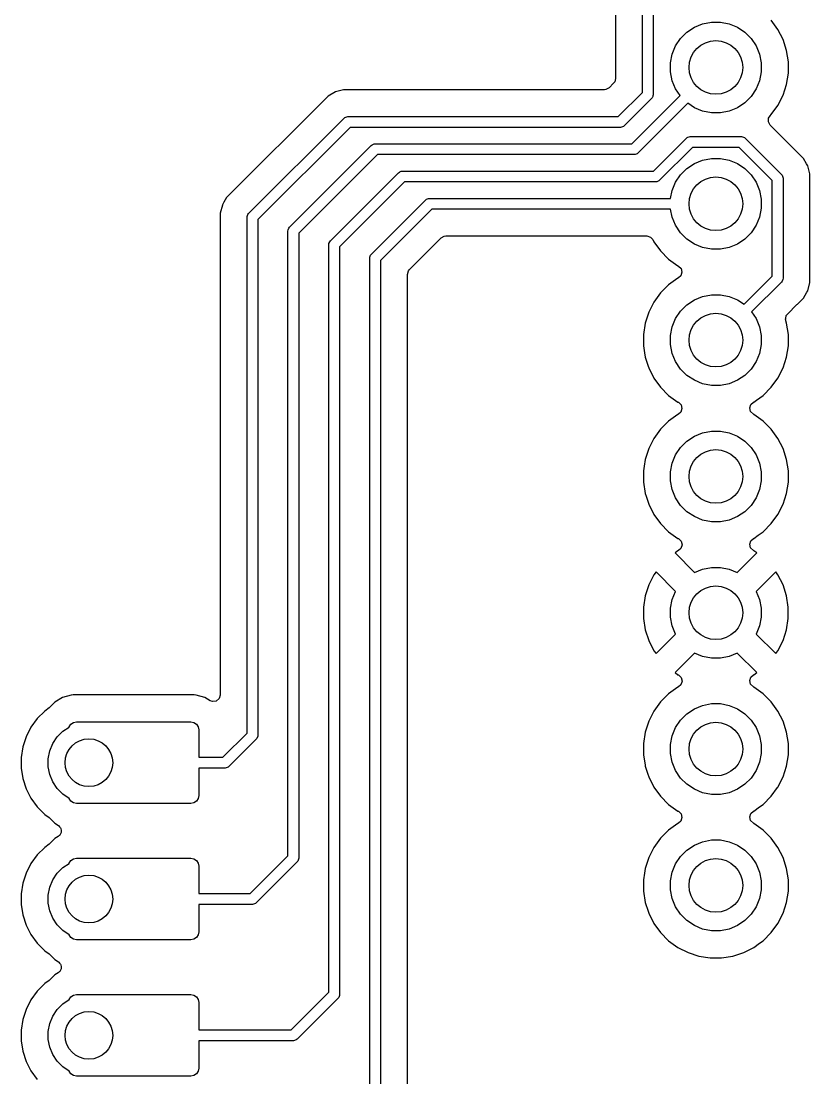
# Model space of a CAD drawing. Extents: x 78 to 227, y -124 to -75.
# Drawn here: x 145.55 to 160.25, y -111.92 to -92.23 of the extents above; entities that cross this region are included whole.
import ezdxf

# ---------------------------------------------------------------- set-up
doc = ezdxf.new("R2010")
doc.units = 0
doc.layers.add('BLACK', color=7, linetype='CONTINUOUS')

msp = doc.modelspace()

# ---------------------------------------------------------------- linework, layer by layer
at = {"layer": 'BLACK', "linetype": 'CONTINUOUS'}
for p, q in [((157.126, -93.557578), (157.126, -91.313)), ((157.326, -91.354421), (157.326, -93.599)), ((156.6255, -91.402059), (156.6255, -93.298903)), ((157.956766, -92.433941), (158.095313, -92.341367)), ((158.095313, -92.341367), (158.249258, -92.277601)), ((158.249258, -92.277601), (158.412685, -92.245093)), ((158.412685, -92.245093), (158.579315, -92.245093)), ((158.579315, -92.245093), (158.742742, -92.277601)), ((158.742742, -92.277601), (158.896687, -92.341367)), ((158.896687, -92.341367), (159.035234, -92.433941)), ((159.651048, -92.383179), (159.526109, -92.211213)), ((157.838941, -92.551766), (157.956766, -92.433941)), ((159.035234, -92.433941), (159.153059, -92.551766)), ((159.651049, -92.383181), (159.651048, -92.383179)), ((159.651051, -92.383184), (159.651049, -92.383181)), ((159.747557, -92.572588), (159.651051, -92.383184)), ((157.682601, -92.844258), (157.746367, -92.690313)), ((157.746367, -92.690313), (157.838941, -92.551766)), ((159.153059, -92.551766), (159.245633, -92.690313)), ((159.245633, -92.690313), (159.309399, -92.844258)), ((159.813246, -92.774757), (159.747557, -92.572588)), ((157.650093, -93.007685), (157.682601, -92.844258)), ((159.309399, -92.844258), (159.341907, -93.007685)), ((159.8465, -92.984713), (159.813246, -92.774757)), ((157.650093, -93.174315), (157.650093, -93.007685)), ((159.341907, -93.007685), (159.341907, -93.174315)), ((159.8465, -93.197287), (159.8465, -92.984713)), ((156.6255, -93.298903), (156.616855, -93.328343)), ((157.682601, -93.337742), (157.650093, -93.174315)), ((159.341907, -93.174315), (159.309399, -93.337742)), ((159.813246, -93.407243), (159.8465, -93.197287)), ((151.558943, -93.506499), (151.482579, -93.526961)), ((151.717058, -93.506499), (151.558943, -93.506499)), ((151.724654, -93.506499), (151.717058, -93.506499)), ((151.72467, -93.5065), (151.724654, -93.506499)), ((156.417903, -93.5065), (151.72467, -93.5065)), ((156.444261, -93.503666), (156.417903, -93.5065)), ((156.505584, -93.470181), (156.444261, -93.503666)), ((156.589181, -93.386584), (156.505584, -93.470181)), ((156.605815, -93.365942), (156.589181, -93.386584)), ((156.606577, -93.363345), (156.605815, -93.365942)), ((156.610332, -93.35833), (156.606577, -93.363345)), ((156.616855, -93.328343), (156.610332, -93.35833)), ((157.746367, -93.491687), (157.682601, -93.337742)), ((157.829489, -93.616088), (157.746367, -93.491687)), ((159.245633, -93.491687), (159.153059, -93.630234)), ((159.309399, -93.337742), (159.245633, -93.491687)), ((159.747557, -93.609412), (159.813246, -93.407243)), ((151.269282, -93.626481), (149.379481, -95.516282)), ((151.26929, -93.626475), (151.269282, -93.626481)), ((151.406209, -93.547426), (151.26929, -93.626475)), ((151.406214, -93.547423), (151.406209, -93.547426)), ((151.482579, -93.526961), (151.406214, -93.547423)), ((156.676578, -94.007), (157.126, -93.557578)), ((157.29671, -93.669711), (156.788711, -94.177711)), ((156.930578, -94.515), (157.829489, -93.616088)), ((157.309147, -93.654558), (157.29671, -93.669711)), ((157.319222, -93.630234), (157.309147, -93.654558)), ((157.324079, -93.618509), (157.319222, -93.630234)), ((157.326, -93.599), (157.324079, -93.618509)), ((159.153059, -93.630234), (159.035234, -93.748059)), ((159.651051, -93.798816), (159.747557, -93.609412)), ((157.970911, -93.75751), (157.042711, -94.685711)), ((158.095313, -93.840633), (157.970911, -93.75751)), ((158.249258, -93.904399), (158.095313, -93.840633)), ((158.412685, -93.936907), (158.249258, -93.904399)), ((158.742742, -93.904399), (158.579315, -93.936907)), ((158.896687, -93.840633), (158.742742, -93.904399)), ((159.035234, -93.748059), (158.896687, -93.840633)), ((159.526109, -93.970786), (159.651048, -93.79882)), ((159.651047, -93.79882), (159.651051, -93.798816)), ((159.651048, -93.79882), (159.651047, -93.79882)), ((149.789289, -95.814289), (151.56729, -94.036289)), ((151.56729, -94.036289), (151.582443, -94.023853)), ((151.582443, -94.023853), (151.618491, -94.008921)), ((151.618491, -94.008921), (151.638, -94.007)), ((151.638, -94.007), (156.676578, -94.007)), ((158.579315, -93.936907), (158.412685, -93.936907)), ((159.473641, -94.103808), (159.478625, -94.034116)), ((159.507126, -94.165131), (159.473641, -94.103808)), ((159.478625, -94.034116), (159.507126, -93.989769)), ((159.507126, -93.989769), (159.526104, -93.970792)), ((159.526104, -93.970792), (159.526106, -93.970788)), ((159.526106, -93.970788), (159.526109, -93.970786)), ((151.679421, -94.207), (149.96, -95.926421)), ((156.718, -94.207), (151.679421, -94.207)), ((156.737509, -94.205079), (156.718, -94.207)), ((156.773557, -94.190147), (156.737509, -94.205079)), ((156.788711, -94.177711), (156.773557, -94.190147)), ((160.011374, -94.669379), (159.507126, -94.165131)), ((157.334818, -95.023), (157.948529, -94.40929)), ((157.948529, -94.40929), (157.963682, -94.396853)), ((157.963682, -94.396853), (157.97424, -94.392479)), ((157.97424, -94.392479), (157.999731, -94.381921)), ((157.999731, -94.381921), (158.01924, -94.38)), ((158.01924, -94.38), (158.97276, -94.38)), ((158.97276, -94.38), (158.992269, -94.381921)), ((158.992269, -94.381921), (159.028317, -94.396853)), ((159.028317, -94.396853), (159.043471, -94.409289)), ((159.043471, -94.409289), (159.71771, -95.083529)), ((150.551289, -96.068289), (152.075289, -94.54429)), ((152.075289, -94.54429), (152.090442, -94.531853)), ((152.090442, -94.531853), (152.101, -94.527479)), ((152.101, -94.527479), (152.126491, -94.516921)), ((152.126491, -94.516921), (152.146, -94.515)), ((152.146, -94.515), (156.930578, -94.515)), ((157.027557, -94.698147), (156.991509, -94.713079)), ((157.042711, -94.685711), (157.027557, -94.698147)), ((158.060661, -94.58), (157.446951, -95.193711)), ((158.931338, -94.58), (158.060661, -94.58)), ((159.547, -95.195661), (158.931338, -94.58)), ((160.011385, -94.669389), (160.011374, -94.669379)), ((160.015715, -94.673719), (160.011385, -94.669389)), ((160.015716, -94.67372), (160.015715, -94.673719)), ((160.12752, -94.785524), (160.015716, -94.67372)), ((152.187421, -94.715), (150.722, -96.180421)), ((156.972, -94.715), (152.187421, -94.715)), ((156.991509, -94.713079), (156.972, -94.715)), ((157.956766, -94.973941), (158.095313, -94.881367)), ((158.095313, -94.881367), (158.249258, -94.817601)), ((158.249258, -94.817601), (158.412685, -94.785093)), ((158.412685, -94.785093), (158.579315, -94.785093)), ((158.579315, -94.785093), (158.742742, -94.817601)), ((158.742742, -94.817601), (158.896687, -94.881367)), ((158.896687, -94.881367), (159.035234, -94.973941)), ((160.127521, -94.785526), (160.12752, -94.785524)), ((160.127524, -94.78553), (160.127521, -94.785526)), ((160.186267, -94.887277), (160.127524, -94.78553)), ((160.206577, -94.922456), (160.186267, -94.887277)), ((151.313289, -96.322289), (152.583289, -95.052289)), ((152.583289, -95.052289), (152.598442, -95.039853)), ((152.598442, -95.039853), (152.609, -95.035479)), ((152.609, -95.035479), (152.634491, -95.024921)), ((152.634491, -95.024921), (152.654, -95.023)), ((152.654, -95.023), (157.334818, -95.023)), ((157.746367, -95.230313), (157.838941, -95.091766)), ((157.838941, -95.091766), (157.956766, -94.973941)), ((159.035234, -94.973941), (159.153059, -95.091766)), ((159.153059, -95.091766), (159.245633, -95.230313)), ((159.71771, -95.083529), (159.730147, -95.098682)), ((160.2475, -95.075183), (160.206577, -94.922456)), ((160.2475, -95.075185), (160.2475, -95.075183)), ((160.2475, -96.933329), (160.2475, -95.075185)), ((152.695422, -95.223), (151.484, -96.434422)), ((157.37624, -95.223), (152.695422, -95.223)), ((157.395749, -95.221079), (157.37624, -95.223)), ((157.431797, -95.206147), (157.395749, -95.221079)), ((157.446951, -95.193711), (157.431797, -95.206147)), ((157.682601, -95.384258), (157.746367, -95.230313)), ((159.245633, -95.230313), (159.309399, -95.384258)), ((159.547, -96.978578), (159.547, -95.195661)), ((159.730147, -95.098682), (159.730147, -95.098683)), ((159.730147, -95.098683), (159.745079, -95.134731)), ((159.745079, -95.134731), (159.747, -95.15424)), ((159.747, -95.15424), (159.747, -97.02)), ((157.653412, -95.531), (157.682601, -95.384258)), ((159.309399, -95.384258), (159.341907, -95.547685)), ((149.299012, -95.65848), (149.259499, -95.805943)), ((149.300424, -95.65321), (149.299012, -95.65848)), ((149.300425, -95.653209), (149.300424, -95.65321)), ((149.329359, -95.603096), (149.300425, -95.653209)), ((149.329361, -95.603094), (149.329359, -95.603096)), ((149.379479, -95.516285), (149.329361, -95.603094)), ((149.379481, -95.516282), (149.379479, -95.516285)), ((152.075289, -96.576289), (153.091289, -95.560289)), ((153.091289, -95.560289), (153.106443, -95.547853)), ((153.106443, -95.547853), (153.142491, -95.532921)), ((153.142491, -95.532921), (153.162, -95.531)), ((153.162, -95.531), (157.653412, -95.531)), ((159.341907, -95.547685), (159.341907, -95.714315)), ((149.259499, -95.805943), (149.259499, -95.805945)), ((149.259499, -95.805945), (149.259499, -95.974046)), ((149.76, -95.885), (149.761921, -95.865491)), ((149.76, -105.495578), (149.76, -95.885)), ((149.761921, -95.865491), (149.776853, -95.829443)), ((149.776853, -95.829443), (149.789289, -95.814289)), ((153.203422, -95.731), (152.246, -96.688422)), ((157.653412, -95.731), (153.203422, -95.731)), ((157.682601, -95.877742), (157.653412, -95.731)), ((157.746367, -96.031687), (157.682601, -95.877742)), ((159.309399, -95.877742), (159.245633, -96.031687)), ((159.341907, -95.714315), (159.309399, -95.877742)), ((149.259499, -95.974046), (149.2595, -95.974059)), ((149.2595, -95.974059), (149.2595, -104.784092)), ((149.96, -95.926421), (149.96, -105.537)), ((150.538853, -96.083443), (150.551289, -96.068289)), ((157.838941, -96.170234), (157.746367, -96.031687)), ((159.245633, -96.031687), (159.153059, -96.170234)), ((150.522, -96.139), (150.523921, -96.119491)), ((150.522, -107.781578), (150.522, -96.139)), ((150.523921, -96.119491), (150.538853, -96.083443)), ((150.722, -96.180421), (150.722, -107.823)), ((152.782819, -96.859416), (153.374416, -96.267819)), ((153.374416, -96.267819), (153.435739, -96.234334)), ((153.435739, -96.234334), (153.462097, -96.2315)), ((153.462097, -96.2315), (157.210281, -96.2315)), ((157.210281, -96.2315), (157.27732, -96.251185)), ((157.27732, -96.251185), (157.320765, -96.299205)), ((157.956766, -96.288059), (157.838941, -96.170234)), ((159.153059, -96.170234), (159.035234, -96.288059)), ((151.284, -96.393), (151.285921, -96.373491)), ((151.284, -110.321578), (151.284, -96.393)), ((151.285921, -96.373491), (151.300853, -96.337443)), ((151.300853, -96.337443), (151.313289, -96.322289)), ((151.484, -96.434422), (151.484, -110.363)), ((157.320765, -96.299205), (157.340947, -96.338814)), ((157.340947, -96.338814), (157.340948, -96.338815)), ((157.340948, -96.338815), (157.46589, -96.510786)), ((158.095313, -96.380633), (157.956766, -96.288059)), ((158.249258, -96.444399), (158.095313, -96.380633)), ((158.412685, -96.476907), (158.249258, -96.444399)), ((158.742742, -96.444399), (158.579315, -96.476907)), ((158.896687, -96.380633), (158.742742, -96.444399)), ((159.035234, -96.288059), (158.896687, -96.380633)), ((152.046, -96.647), (152.047921, -96.627491)), ((152.046, -112.607578), (152.046, -96.647)), ((152.047921, -96.627491), (152.062853, -96.591443)), ((152.062853, -96.591443), (152.075289, -96.576289)), ((157.46589, -96.510786), (157.616213, -96.661109)), ((157.616213, -96.661109), (157.788182, -96.78605)), ((158.579315, -96.476907), (158.412685, -96.476907)), ((152.246, -96.688422), (152.246, -112.649)), ((152.766185, -96.880058), (152.782819, -96.859416)), ((157.788182, -96.78605), (157.796946, -96.790516)), ((157.796946, -96.790516), (157.847742, -96.838491)), ((157.847742, -96.838491), (157.864536, -96.906312)), ((152.7465, -96.947097), (152.766185, -96.880058)), ((152.7465, -112.56233), (152.7465, -96.947097)), ((157.788182, -97.015949), (157.616213, -97.14089)), ((157.796946, -97.011484), (157.788182, -97.015949)), ((157.841998, -96.972447), (157.796946, -97.011484)), ((157.864536, -96.906312), (157.841998, -96.972447)), ((159.021088, -97.504489), (159.547, -96.978578)), ((159.745079, -97.039509), (159.730147, -97.075557)), ((159.747, -97.02), (159.745079, -97.039509)), ((160.247501, -96.933347), (160.2475, -96.933329)), ((160.247501, -96.940942), (160.247501, -96.933347)), ((160.247501, -97.099057), (160.247501, -96.940942)), ((157.616213, -97.14089), (157.46589, -97.291213)), ((159.717711, -97.090711), (159.16251, -97.645911)), ((159.730147, -97.075557), (159.717711, -97.090711)), ((160.192509, -97.276151), (160.206577, -97.251785)), ((160.206577, -97.251785), (160.247501, -97.099057)), ((157.46589, -97.291213), (157.340951, -97.463179)), ((157.956766, -97.513941), (158.095313, -97.421367)), ((158.095313, -97.421367), (158.249258, -97.357601)), ((158.249258, -97.357601), (158.412685, -97.325093)), ((158.412685, -97.325093), (158.579315, -97.325093)), ((158.579315, -97.325093), (158.742742, -97.357601)), ((158.742742, -97.357601), (158.896687, -97.421367)), ((158.896687, -97.421367), (159.021088, -97.504489)), ((160.015716, -97.50052), (160.12752, -97.388716)), ((160.12752, -97.388716), (160.192509, -97.276151)), ((157.244444, -97.652585), (157.178753, -97.85476)), ((157.340951, -97.463179), (157.244444, -97.652585)), ((157.746367, -97.770313), (157.838941, -97.631766)), ((157.838941, -97.631766), (157.956766, -97.513941)), ((159.16251, -97.645911), (159.245633, -97.770313)), ((159.829754, -97.686479), (160.005506, -97.510728)), ((160.005506, -97.510728), (160.005511, -97.510724)), ((160.005511, -97.510724), (160.015714, -97.50052)), ((160.015714, -97.50052), (160.015716, -97.50052)), ((157.682601, -97.924258), (157.746367, -97.770313)), ((159.245633, -97.770313), (159.309399, -97.924258)), ((159.793754, -97.783003), (159.798095, -97.763047)), ((159.799072, -97.797262), (159.793754, -97.783003)), ((159.797512, -97.742635), (159.805599, -97.728548)), ((159.798095, -97.763047), (159.797512, -97.742635)), ((159.799506, -97.812473), (159.799072, -97.797262)), ((159.813246, -97.854757), (159.799506, -97.812473)), ((159.805599, -97.728548), (159.808606, -97.71473)), ((159.808606, -97.71473), (159.829754, -97.686479)), ((157.178753, -97.85476), (157.1455, -98.064713)), ((157.650093, -98.087685), (157.682601, -97.924258)), ((159.309399, -97.924258), (159.341907, -98.087685)), ((159.8465, -98.064713), (159.813246, -97.854757)), ((157.1455, -98.064713), (157.1455, -98.277286)), ((157.650093, -98.254315), (157.650093, -98.087685)), ((159.341907, -98.087685), (159.341907, -98.254315)), ((159.8465, -98.277287), (159.8465, -98.064713)), ((157.1455, -98.277286), (157.166393, -98.409203)), ((157.166393, -98.409203), (157.178754, -98.487243)), ((157.682601, -98.417742), (157.650093, -98.254315)), ((157.746367, -98.571687), (157.682601, -98.417742)), ((159.309399, -98.417742), (159.245633, -98.571687)), ((159.341907, -98.254315), (159.309399, -98.417742)), ((159.813246, -98.487243), (159.8465, -98.277287)), ((157.178754, -98.487243), (157.234239, -98.658009)), ((157.838941, -98.710234), (157.746367, -98.571687)), ((159.245633, -98.571687), (159.153059, -98.710234)), ((159.747557, -98.689412), (159.813246, -98.487243)), ((157.234239, -98.658009), (157.244444, -98.689414)), ((157.244444, -98.689414), (157.340951, -98.87882)), ((157.956766, -98.828059), (157.838941, -98.710234)), ((158.095313, -98.920633), (157.956766, -98.828059)), ((159.035234, -98.828059), (158.896687, -98.920633)), ((159.153059, -98.710234), (159.035234, -98.828059)), ((159.651051, -98.878816), (159.747557, -98.689412)), ((157.340951, -98.87882), (157.46589, -99.050786)), ((158.249258, -98.984399), (158.095313, -98.920633)), ((158.412685, -99.016907), (158.249258, -98.984399)), ((158.579315, -99.016907), (158.412685, -99.016907)), ((158.742742, -98.984399), (158.579315, -99.016907)), ((158.896687, -98.920633), (158.742742, -98.984399)), ((159.526109, -99.050786), (159.651048, -98.87882)), ((159.651047, -98.87882), (159.651051, -98.878816)), ((159.651048, -98.87882), (159.651047, -98.87882)), ((157.46589, -99.050786), (157.616213, -99.201109)), ((157.616213, -99.201109), (157.788182, -99.32605)), ((159.250194, -99.292356), (159.375786, -99.201109)), ((159.375786, -99.201109), (159.375788, -99.201106)), ((159.375788, -99.201106), (159.375792, -99.201104)), ((159.375792, -99.201104), (159.526104, -99.050792)), ((159.526104, -99.050792), (159.526106, -99.050788)), ((159.526106, -99.050788), (159.526109, -99.050786)), ((157.788182, -99.32605), (157.796946, -99.330516)), ((157.796946, -99.330516), (157.847742, -99.378491)), ((157.847742, -99.378491), (157.864536, -99.446312)), ((159.127463, -99.435692), (159.149999, -99.369556)), ((159.149999, -99.369556), (159.195054, -99.330515)), ((159.195054, -99.330515), (159.203816, -99.326051)), ((159.203816, -99.326051), (159.250194, -99.292356)), ((157.788182, -99.555949), (157.616213, -99.68089)), ((157.796946, -99.551484), (157.788182, -99.555949)), ((157.841998, -99.512447), (157.796946, -99.551484)), ((157.864536, -99.446312), (157.841998, -99.512447)), ((159.144259, -99.503512), (159.127463, -99.435692)), ((159.195054, -99.551485), (159.144259, -99.503512)), ((159.203115, -99.555591), (159.195054, -99.551485)), ((159.20382, -99.555951), (159.203115, -99.555591)), ((159.375786, -99.68089), (159.20382, -99.555951)), ((157.616213, -99.68089), (157.46589, -99.831213)), ((159.526109, -99.831213), (159.375786, -99.68089)), ((157.340951, -100.003179), (157.244444, -100.192585)), ((157.46589, -99.831213), (157.340951, -100.003179)), ((157.956766, -100.053941), (158.095313, -99.961367)), ((158.095313, -99.961367), (158.249258, -99.897601)), ((158.249258, -99.897601), (158.412685, -99.865093)), ((158.412685, -99.865093), (158.579315, -99.865093)), ((158.579315, -99.865093), (158.742742, -99.897601)), ((158.742742, -99.897601), (158.896687, -99.961367)), ((158.896687, -99.961367), (159.035234, -100.053941)), ((159.651048, -100.003179), (159.526109, -99.831213)), ((159.651049, -100.003181), (159.651048, -100.003179)), ((159.651051, -100.003184), (159.651049, -100.003181)), ((159.747557, -100.192588), (159.651051, -100.003184)), ((157.244444, -100.192585), (157.178753, -100.39476)), ((157.746367, -100.310313), (157.838941, -100.171766)), ((157.838941, -100.171766), (157.956766, -100.053941)), ((159.035234, -100.053941), (159.153059, -100.171766)), ((159.153059, -100.171766), (159.245633, -100.310313)), ((159.813246, -100.394757), (159.747557, -100.192588)), ((157.178753, -100.39476), (157.158936, -100.51988)), ((157.682601, -100.464258), (157.746367, -100.310313)), ((159.245633, -100.310313), (159.309399, -100.464258)), ((159.8465, -100.604713), (159.813246, -100.394757)), ((157.158936, -100.51988), (157.1455, -100.604713)), ((157.1455, -100.604713), (157.1455, -100.817287)), ((157.650093, -100.627685), (157.682601, -100.464258)), ((159.309399, -100.464258), (159.341907, -100.627685)), ((159.8465, -100.817287), (159.8465, -100.604713)), ((157.650093, -100.794315), (157.650093, -100.627685)), ((157.682601, -100.957742), (157.650093, -100.794315)), ((159.341907, -100.794315), (159.309399, -100.957742)), ((159.341907, -100.627685), (159.341907, -100.794315)), ((157.1455, -100.817287), (157.178754, -101.027243)), ((157.746367, -101.111687), (157.682601, -100.957742)), ((159.309399, -100.957742), (159.245633, -101.111687)), ((159.813246, -101.027243), (159.8465, -100.817287)), ((157.178754, -101.027243), (157.195153, -101.077715)), ((157.195153, -101.077715), (157.244444, -101.229414)), ((157.838941, -101.250234), (157.746367, -101.111687)), ((159.245633, -101.111687), (159.153059, -101.250234)), ((159.747557, -101.229412), (159.813246, -101.027243)), ((157.244444, -101.229414), (157.340951, -101.41882)), ((157.956766, -101.368059), (157.838941, -101.250234)), ((158.095313, -101.460633), (157.956766, -101.368059)), ((159.035234, -101.368059), (158.896687, -101.460633)), ((159.153059, -101.250234), (159.035234, -101.368059)), ((159.651051, -101.418816), (159.747557, -101.229412)), ((157.340951, -101.41882), (157.46589, -101.590786)), ((157.46589, -101.590786), (157.616213, -101.741109)), ((158.249258, -101.524399), (158.095313, -101.460633)), ((158.412685, -101.556907), (158.249258, -101.524399)), ((158.579315, -101.556907), (158.412685, -101.556907)), ((158.742742, -101.524399), (158.579315, -101.556907)), ((158.896687, -101.460633), (158.742742, -101.524399)), ((159.375792, -101.741104), (159.526104, -101.590792)), ((159.526104, -101.590792), (159.526106, -101.590788)), ((159.526106, -101.590788), (159.526109, -101.590786)), ((159.526109, -101.590786), (159.651048, -101.41882)), ((159.651047, -101.41882), (159.651051, -101.418816)), ((159.651048, -101.41882), (159.651047, -101.41882)), ((157.616213, -101.741109), (157.788179, -101.866048)), ((159.283007, -101.808515), (159.375786, -101.741109)), ((159.375786, -101.741109), (159.375788, -101.741106)), ((159.375788, -101.741106), (159.375792, -101.741104)), ((157.788179, -101.866048), (157.788181, -101.866049)), ((157.788181, -101.866049), (157.788184, -101.866051)), ((157.788184, -101.866051), (157.797493, -101.870794)), ((157.797493, -101.870794), (157.84829, -101.918766)), ((157.865087, -101.986587), (157.842552, -102.052722)), ((157.84829, -101.918766), (157.865087, -101.986587)), ((159.126912, -101.975966), (159.149451, -101.909832)), ((159.143706, -102.043788), (159.126912, -101.975966)), ((159.149451, -101.909832), (159.194508, -101.870793)), ((159.194508, -101.870793), (159.203816, -101.866051)), ((159.203816, -101.866051), (159.283007, -101.808515)), ((157.78844, -102.09638), (157.734282, -102.135727)), ((157.734282, -102.135727), (157.734282, -102.135728)), ((157.734282, -102.135728), (158.098571, -102.500017)), ((157.788446, -102.096376), (157.78844, -102.09638)), ((157.797505, -102.09176), (157.788446, -102.096376)), ((157.842552, -102.052722), (157.797505, -102.09176)), ((158.893428, -102.500017), (159.257716, -102.135728)), ((159.1945, -102.091763), (159.143706, -102.043788)), ((159.203547, -102.096372), (159.1945, -102.091763)), ((159.203547, -102.096373), (159.203547, -102.096372)), ((159.257716, -102.135728), (159.203547, -102.096373)), ((157.34138, -102.543439), (157.244904, -102.732782)), ((157.380727, -102.489282), (157.34138, -102.543439)), ((157.380728, -102.489282), (157.380727, -102.489282)), ((157.745017, -102.853571), (157.380728, -102.489282)), ((158.098571, -102.500017), (158.249258, -102.437601)), ((158.249258, -102.437601), (158.412685, -102.405093)), ((158.412685, -102.405093), (158.579315, -102.405093)), ((158.579315, -102.405093), (158.742742, -102.437601)), ((158.742742, -102.437601), (158.893428, -102.500017)), ((159.611269, -102.489282), (159.246981, -102.853569)), ((159.61127, -102.489282), (159.611269, -102.489282)), ((159.650624, -102.543449), (159.61127, -102.489282)), ((159.747095, -102.732782), (159.650624, -102.543449)), ((157.244904, -102.732782), (157.179242, -102.934869)), ((159.812757, -102.934869), (159.747095, -102.732782)), ((157.179242, -102.934872), (157.146, -103.144753)), ((157.179242, -102.934869), (157.179242, -102.934872)), ((157.682601, -103.004258), (157.745017, -102.853571)), ((159.246981, -102.853569), (159.309399, -103.004258)), ((159.812757, -102.934872), (159.812757, -102.934869)), ((159.846, -103.144753), (159.812757, -102.934872)), ((157.146, -103.144753), (157.146, -103.357246)), ((157.650093, -103.167685), (157.682601, -103.004258)), ((157.650093, -103.334315), (157.650093, -103.167685)), ((159.309399, -103.004258), (159.341907, -103.167685)), ((159.341907, -103.167685), (159.341907, -103.334315)), ((159.846, -103.357246), (159.846, -103.144753)), ((157.146, -103.357246), (157.179242, -103.567127)), ((157.682601, -103.497742), (157.650093, -103.334315)), ((159.341907, -103.334315), (159.309399, -103.497742)), ((159.812757, -103.567127), (159.846, -103.357246)), ((157.745016, -103.648426), (157.682601, -103.497742)), ((159.309399, -103.497742), (159.246982, -103.648428)), ((157.179242, -103.567127), (157.179242, -103.56713)), ((157.179242, -103.56713), (157.244904, -103.769217)), ((157.380728, -104.012716), (157.745016, -103.648426)), ((159.246982, -103.648428), (159.61127, -104.012717)), ((159.747095, -103.769217), (159.812757, -103.56713)), ((159.812757, -103.56713), (159.812757, -103.567127)), ((157.244904, -103.769217), (157.341375, -103.95855)), ((159.650622, -103.958554), (159.747095, -103.769217)), ((157.341375, -103.95855), (157.380728, -104.012716)), ((158.098569, -104.001981), (157.734282, -104.366269)), ((158.249258, -104.064399), (158.098569, -104.001981)), ((158.412685, -104.096907), (158.249258, -104.064399)), ((158.579315, -104.096907), (158.412685, -104.096907)), ((158.742742, -104.064399), (158.579315, -104.096907)), ((158.893428, -104.001982), (158.742742, -104.064399)), ((159.257717, -104.36627), (158.893428, -104.001982)), ((159.61127, -104.012716), (159.650622, -103.958554)), ((159.61127, -104.012717), (159.61127, -104.012716)), ((157.734282, -104.366269), (157.734282, -104.36627)), ((157.734282, -104.36627), (157.788452, -104.405626)), ((157.788452, -104.405626), (157.788451, -104.405626)), ((157.788451, -104.405626), (157.797495, -104.410234)), ((157.797495, -104.410234), (157.848292, -104.458208)), ((157.865087, -104.526029), (157.84255, -104.592164)), ((157.848292, -104.458208), (157.865087, -104.526029)), ((159.126912, -104.515409), (159.149449, -104.449274)), ((159.143707, -104.58323), (159.126912, -104.515409)), ((159.149449, -104.449274), (159.194507, -104.410232)), ((159.194507, -104.410232), (159.203555, -104.405622)), ((159.203555, -104.405622), (159.257716, -104.36627)), ((159.257716, -104.36627), (159.257717, -104.36627)), ((157.788182, -104.635949), (157.616213, -104.76089)), ((157.797499, -104.631202), (157.788182, -104.635949)), ((157.84255, -104.592164), (157.797499, -104.631202)), ((159.194504, -104.631204), (159.143707, -104.58323)), ((159.203817, -104.635949), (159.194504, -104.631204)), ((159.375786, -104.76089), (159.203817, -104.635949)), ((146.180046, -104.915413), (146.083854, -105.011604)), ((146.180056, -104.915405), (146.180046, -104.915413)), ((146.322042, -104.831435), (146.180056, -104.915405)), ((146.322045, -104.831434), (146.322042, -104.831435)), ((146.480447, -104.785413), (146.322045, -104.831434)), ((146.480453, -104.785412), (146.480447, -104.785413)), ((146.517458, -104.7825), (146.480453, -104.785412)), ((146.517466, -104.7825), (146.517458, -104.7825)), ((148.776534, -104.7825), (146.517466, -104.7825)), ((148.776541, -104.7825), (148.776534, -104.7825)), ((148.813546, -104.785412), (148.776541, -104.7825)), ((148.813552, -104.785413), (148.813546, -104.785412)), ((148.971954, -104.831434), (148.813552, -104.785413)), ((148.971957, -104.831435), (148.971954, -104.831434)), ((149.072379, -104.890824), (148.971957, -104.831435)), ((149.117853, -104.90683), (149.072379, -104.890824)), ((149.187011, -104.896886), (149.117853, -104.90683)), ((149.239815, -104.851131), (149.187011, -104.896886)), ((149.2595, -104.784092), (149.239815, -104.851131)), ((157.46589, -104.911213), (157.340951, -105.083179)), ((157.616213, -104.76089), (157.46589, -104.911213)), ((159.526109, -104.911213), (159.375786, -104.76089)), ((159.651048, -105.083179), (159.526109, -104.911213)), ((145.989536, -105.082018), (145.849021, -105.222533)), ((146.069061, -105.024239), (145.989536, -105.082018)), ((146.083854, -105.011604), (146.069061, -105.024239)), ((157.340951, -105.083179), (157.244444, -105.272585)), ((157.838941, -105.251766), (157.956766, -105.133941)), ((157.956766, -105.133941), (158.095313, -105.041367)), ((158.095313, -105.041367), (158.249258, -104.977601)), ((158.249258, -104.977601), (158.412685, -104.945093)), ((158.412685, -104.945093), (158.579315, -104.945093)), ((158.579315, -104.945093), (158.742742, -104.977601)), ((158.742742, -104.977601), (158.896687, -105.041367)), ((158.896687, -105.041367), (159.035234, -105.133941)), ((159.035234, -105.133941), (159.153059, -105.251766)), ((159.651049, -105.083181), (159.651048, -105.083179)), ((159.651051, -105.083184), (159.651049, -105.083181)), ((159.747557, -105.272588), (159.651051, -105.083184)), ((145.849021, -105.222533), (145.732213, -105.383305)), ((146.442601, -105.377079), (146.475637, -105.327637)), ((146.475637, -105.327637), (146.525079, -105.294601)), ((146.525079, -105.294601), (146.5834, -105.283)), ((146.5834, -105.283), (148.7106, -105.283)), ((148.7106, -105.283), (148.768921, -105.294601)), ((148.768921, -105.294601), (148.818363, -105.327637)), ((148.818363, -105.327637), (148.851399, -105.377079)), ((157.244444, -105.272585), (157.178753, -105.47476)), ((157.746367, -105.390313), (157.838941, -105.251766)), ((159.153059, -105.251766), (159.245633, -105.390313)), ((159.813246, -105.474757), (159.747557, -105.272588)), ((145.732213, -105.383305), (145.641994, -105.560367)), ((146.222966, -105.561592), (146.328592, -105.455966)), ((146.328592, -105.455966), (146.441979, -105.380203)), ((146.441979, -105.380203), (146.442601, -105.377079)), ((148.851399, -105.377079), (148.863, -105.4354)), ((148.863, -105.4354), (148.863, -105.945)), ((149.310578, -105.945), (149.76, -105.495578)), ((157.178753, -105.47476), (157.1455, -105.684713)), ((157.682601, -105.544258), (157.746367, -105.390313)), ((159.245633, -105.390313), (159.309399, -105.544258)), ((159.8465, -105.684713), (159.813246, -105.474757)), ((145.641993, -105.56037), (145.580587, -105.749362)), ((145.641994, -105.560367), (145.641993, -105.56037)), ((146.082811, -105.823803), (146.139976, -105.685796)), ((146.139976, -105.685796), (146.222966, -105.561592)), ((149.93071, -105.607711), (149.422711, -106.115711)), ((149.943147, -105.592558), (149.93071, -105.607711)), ((149.955973, -105.561592), (149.943147, -105.592558)), ((149.958079, -105.556509), (149.955973, -105.561592)), ((149.96, -105.537), (149.958079, -105.556509)), ((157.1455, -105.684713), (157.1455, -105.897286)), ((157.650093, -105.707685), (157.682601, -105.544258)), ((157.650093, -105.874315), (157.650093, -105.707685)), ((159.309399, -105.544258), (159.341907, -105.707685)), ((159.341907, -105.707685), (159.341907, -105.874315)), ((159.8465, -105.897287), (159.8465, -105.684713)), ((145.580587, -105.749362), (145.5495, -105.945639)), ((146.053669, -105.970311), (146.082811, -105.823803)), ((157.1455, -105.897286), (157.176278, -106.091614)), ((157.682601, -106.037742), (157.650093, -105.874315)), ((159.341907, -105.874315), (159.309399, -106.037742)), ((159.813246, -106.107243), (159.8465, -105.897287)), ((145.5495, -105.945639), (145.5495, -106.14436)), ((146.053669, -106.119689), (146.053669, -105.970311)), ((146.082811, -106.266197), (146.053669, -106.119689)), ((148.863, -105.945), (149.310578, -105.945)), ((149.422711, -106.115711), (149.407557, -106.128147)), ((157.176278, -106.091614), (157.178754, -106.107243)), ((157.178754, -106.107243), (157.227484, -106.257219)), ((157.746367, -106.191687), (157.682601, -106.037742)), ((159.309399, -106.037742), (159.245633, -106.191687)), ((159.747557, -106.309412), (159.813246, -106.107243)), ((145.5495, -106.14436), (145.580587, -106.340637)), ((146.139976, -106.404204), (146.082811, -106.266197)), ((149.352, -106.145), (148.863, -106.145)), ((148.863, -106.145), (148.863, -106.6546)), ((149.371509, -106.143079), (149.352, -106.145)), ((149.407557, -106.128147), (149.371509, -106.143079)), ((157.227484, -106.257219), (157.244444, -106.309414)), ((157.244444, -106.309414), (157.340951, -106.49882)), ((157.838941, -106.330234), (157.746367, -106.191687)), ((159.245633, -106.191687), (159.153059, -106.330234)), ((159.651051, -106.498816), (159.747557, -106.309412)), ((145.580587, -106.340637), (145.641993, -106.529629)), ((146.222966, -106.528408), (146.139976, -106.404204)), ((157.340951, -106.49882), (157.46589, -106.670786)), ((157.956766, -106.448059), (157.838941, -106.330234)), ((158.095313, -106.540633), (157.956766, -106.448059)), ((159.035234, -106.448059), (158.896687, -106.540633)), ((159.153059, -106.330234), (159.035234, -106.448059)), ((159.526109, -106.670786), (159.645422, -106.506564)), ((159.645422, -106.506564), (159.651051, -106.498816)), ((145.641993, -106.529629), (145.641994, -106.529632)), ((145.641994, -106.529632), (145.718109, -106.679014)), ((145.718109, -106.679014), (145.732213, -106.706694)), ((145.732213, -106.706694), (145.849019, -106.867464)), ((146.328592, -106.634034), (146.222966, -106.528408)), ((146.441979, -106.709796), (146.328592, -106.634034)), ((146.442601, -106.712921), (146.441979, -106.709796)), ((146.475637, -106.762363), (146.442601, -106.712921)), ((148.851399, -106.712921), (148.818363, -106.762363)), ((148.863, -106.6546), (148.851399, -106.712921)), ((157.46589, -106.670786), (157.616213, -106.821109)), ((158.249258, -106.604399), (158.095313, -106.540633)), ((158.412685, -106.636907), (158.249258, -106.604399)), ((158.579315, -106.636907), (158.412685, -106.636907)), ((158.742742, -106.604399), (158.579315, -106.636907)), ((158.896687, -106.540633), (158.742742, -106.604399)), ((159.375792, -106.821104), (159.526104, -106.670792)), ((159.526104, -106.670792), (159.526106, -106.670788)), ((159.526106, -106.670788), (159.526109, -106.670786)), ((145.849019, -106.867464), (145.849021, -106.867466)), ((145.849021, -106.867466), (145.989539, -107.007984)), ((146.525079, -106.795399), (146.475637, -106.762363)), ((146.5834, -106.807), (146.525079, -106.795399)), ((148.7106, -106.807), (146.5834, -106.807)), ((148.768921, -106.795399), (148.7106, -106.807)), ((148.818363, -106.762363), (148.768921, -106.795399)), ((157.616213, -106.821109), (157.788182, -106.94605)), ((159.203816, -106.946051), (159.31198, -106.867466)), ((159.31198, -106.867466), (159.375786, -106.821109)), ((159.375786, -106.821109), (159.375788, -106.821106)), ((159.375788, -106.821106), (159.375792, -106.821104)), ((145.989539, -107.007984), (146.06906, -107.065758)), ((146.06906, -107.065758), (146.075824, -107.071039)), ((146.075824, -107.071039), (146.079998, -107.074537)), ((146.079998, -107.074537), (146.180053, -107.174592)), ((157.788182, -106.94605), (157.796946, -106.950516)), ((157.796946, -106.950516), (157.847742, -106.998491)), ((157.864536, -107.066312), (157.841998, -107.132447)), ((157.847742, -106.998491), (157.864536, -107.066312)), ((159.127463, -107.055692), (159.149999, -106.989556)), ((159.144259, -107.123512), (159.127463, -107.055692)), ((159.149999, -106.989556), (159.195054, -106.950515)), ((159.195054, -106.950515), (159.203816, -106.946051)), ((146.180053, -107.174592), (146.245737, -107.213437)), ((146.245737, -107.213437), (146.253522, -107.219962)), ((146.253522, -107.219962), (146.267488, -107.240926)), ((146.267488, -107.240926), (146.284679, -107.259338)), ((146.284679, -107.259338), (146.286528, -107.269506)), ((146.286528, -107.269506), (146.29226, -107.27811)), ((146.29226, -107.27811), (146.292674, -107.303297)), ((146.292674, -107.303297), (146.297182, -107.328079)), ((157.616213, -107.30089), (157.46589, -107.451213)), ((157.788182, -107.175949), (157.616213, -107.30089)), ((157.796946, -107.171484), (157.788182, -107.175949)), ((157.841998, -107.132447), (157.796946, -107.171484)), ((159.195054, -107.171485), (159.144259, -107.123512)), ((159.203115, -107.175591), (159.195054, -107.171485)), ((159.20382, -107.175951), (159.203115, -107.175591)), ((159.375786, -107.30089), (159.20382, -107.175951)), ((159.526109, -107.451213), (159.375786, -107.30089)), ((146.180046, -107.455413), (146.083854, -107.551604)), ((146.180053, -107.455408), (146.180046, -107.455413)), ((146.236996, -107.421732), (146.180053, -107.455408)), ((146.249871, -107.410575), (146.236996, -107.421732)), ((146.256609, -107.407363), (146.249871, -107.410575)), ((146.260122, -107.401692), (146.256609, -107.407363)), ((146.270536, -107.392669), (146.260122, -107.401692)), ((146.280143, -107.369381), (146.270536, -107.392669)), ((146.29341, -107.34797), (146.280143, -107.369381)), ((146.297182, -107.328079), (146.293239, -107.337634)), ((146.293239, -107.337634), (146.29341, -107.34797)), ((157.46589, -107.451213), (157.340951, -107.623179)), ((158.249258, -107.517601), (158.412685, -107.485093)), ((158.412685, -107.485093), (158.579315, -107.485093)), ((158.579315, -107.485093), (158.742742, -107.517601)), ((159.651048, -107.623179), (159.526109, -107.451213)), ((145.989536, -107.622018), (145.849021, -107.762533)), ((146.069061, -107.564239), (145.989536, -107.622018)), ((146.083854, -107.551604), (146.069061, -107.564239)), ((157.340951, -107.623179), (157.244444, -107.812585)), ((157.838941, -107.791766), (157.956766, -107.673941)), ((157.956766, -107.673941), (158.095313, -107.581367)), ((158.095313, -107.581367), (158.249258, -107.517601)), ((158.742742, -107.517601), (158.896687, -107.581367)), ((158.896687, -107.581367), (159.035234, -107.673941)), ((159.035234, -107.673941), (159.153059, -107.791766)), ((159.651049, -107.623181), (159.651048, -107.623179)), ((159.651051, -107.623184), (159.651049, -107.623181)), ((159.747557, -107.812588), (159.651051, -107.623184)), ((145.849021, -107.762533), (145.732213, -107.923305)), ((146.442601, -107.917079), (146.475637, -107.867637)), ((146.475637, -107.867637), (146.525079, -107.834601)), ((146.525079, -107.834601), (146.5834, -107.823)), ((146.5834, -107.823), (148.7106, -107.823)), ((148.7106, -107.823), (148.768921, -107.834601)), ((148.768921, -107.834601), (148.818363, -107.867637)), ((148.818363, -107.867637), (148.851399, -107.917079)), ((149.818578, -108.485), (150.522, -107.781578)), ((150.692711, -107.89371), (149.930711, -108.655711)), ((150.705147, -107.878557), (150.692711, -107.89371)), ((150.720079, -107.842509), (150.705147, -107.878557)), ((150.722, -107.823), (150.720079, -107.842509)), ((157.244444, -107.812585), (157.178753, -108.01476)), ((157.746367, -107.930313), (157.838941, -107.791766)), ((159.153059, -107.791766), (159.245633, -107.930313)), ((159.813246, -108.014757), (159.747557, -107.812588)), ((145.732213, -107.923305), (145.641994, -108.100367)), ((146.222966, -108.101592), (146.328592, -107.995966)), ((146.328592, -107.995966), (146.441979, -107.920203)), ((146.441979, -107.920203), (146.442601, -107.917079)), ((148.851399, -107.917079), (148.863, -107.9754)), ((148.863, -107.9754), (148.863, -108.485)), ((157.178753, -108.01476), (157.165194, -108.100368)), ((157.650093, -108.247685), (157.682601, -108.084258)), ((157.682601, -108.084258), (157.746367, -107.930313)), ((159.245633, -107.930313), (159.309399, -108.084258)), ((159.309399, -108.084258), (159.341907, -108.247685)), ((159.8465, -108.224713), (159.813246, -108.014757)), ((145.580587, -108.289362), (145.5495, -108.485639)), ((145.641993, -108.10037), (145.580587, -108.289362)), ((145.641994, -108.100367), (145.641993, -108.10037)), ((146.082811, -108.363803), (146.139976, -108.225796)), ((146.139976, -108.225796), (146.222966, -108.101592)), ((157.165194, -108.100368), (157.1455, -108.224713)), ((157.1455, -108.224713), (157.1455, -108.437287)), ((157.650093, -108.414315), (157.650093, -108.247685)), ((159.341907, -108.247685), (159.341907, -108.414315)), ((159.8465, -108.437287), (159.8465, -108.224713)), ((145.5495, -108.485639), (145.5495, -108.68436)), ((146.053669, -108.510311), (146.082811, -108.363803)), ((148.863, -108.485), (149.818578, -108.485)), ((157.1455, -108.437287), (157.178754, -108.647243)), ((157.682601, -108.577742), (157.650093, -108.414315)), ((159.341907, -108.414315), (159.309399, -108.577742)), ((159.813246, -108.647243), (159.8465, -108.437287)), ((146.053669, -108.659689), (146.053669, -108.510311)), ((146.082811, -108.806197), (146.053669, -108.659689)), ((149.879509, -108.683079), (149.86, -108.685)), ((149.915557, -108.668147), (149.879509, -108.683079)), ((149.930711, -108.655711), (149.915557, -108.668147)), ((157.178754, -108.647243), (157.231668, -108.810096)), ((157.746367, -108.731687), (157.682601, -108.577742)), ((159.309399, -108.577742), (159.245633, -108.731687)), ((159.747557, -108.849412), (159.813246, -108.647243)), ((145.5495, -108.68436), (145.580587, -108.880637)), ((146.139976, -108.944204), (146.082811, -108.806197)), ((149.86, -108.685), (148.863, -108.685)), ((148.863, -108.685), (148.863, -109.1946)), ((157.231668, -108.810096), (157.244444, -108.849414)), ((157.244444, -108.849414), (157.340951, -109.03882)), ((157.838941, -108.870234), (157.746367, -108.731687)), ((157.956766, -108.988059), (157.838941, -108.870234)), ((159.153059, -108.870234), (159.035234, -108.988059)), ((159.245633, -108.731687), (159.153059, -108.870234)), ((159.651051, -109.038816), (159.747557, -108.849412)), ((145.580587, -108.880637), (145.641993, -109.069629)), ((145.641993, -109.069629), (145.641994, -109.069632)), ((145.641994, -109.069632), (145.701033, -109.1855)), ((146.222966, -109.068408), (146.139976, -108.944204)), ((146.328592, -109.174034), (146.222966, -109.068408)), ((157.340951, -109.03882), (157.46589, -109.210786)), ((158.095313, -109.080633), (157.956766, -108.988059)), ((159.035234, -108.988059), (158.896687, -109.080633)), ((159.526109, -109.210786), (159.651048, -109.03882)), ((159.651047, -109.03882), (159.651051, -109.038816)), ((159.651048, -109.03882), (159.651047, -109.03882)), ((145.701033, -109.1855), (145.732213, -109.246694)), ((145.732213, -109.246694), (145.849019, -109.407464)), ((146.441979, -109.249796), (146.328592, -109.174034)), ((146.442601, -109.252921), (146.441979, -109.249796)), ((146.475637, -109.302363), (146.442601, -109.252921)), ((148.851399, -109.252921), (148.818363, -109.302363)), ((148.863, -109.1946), (148.851399, -109.252921)), ((157.46589, -109.210786), (157.616213, -109.361109)), ((158.249258, -109.144399), (158.095313, -109.080633)), ((158.412685, -109.176907), (158.249258, -109.144399)), ((158.579315, -109.176907), (158.412685, -109.176907)), ((158.742742, -109.144399), (158.579315, -109.176907)), ((158.896687, -109.080633), (158.742742, -109.144399)), ((159.375792, -109.361104), (159.526104, -109.210792)), ((159.526104, -109.210792), (159.526106, -109.210788)), ((159.526106, -109.210788), (159.526109, -109.210786)), ((145.849019, -109.407464), (145.849021, -109.407466)), ((145.849021, -109.407466), (145.989539, -109.547984)), ((146.525079, -109.335399), (146.475637, -109.302363)), ((146.5834, -109.347), (146.525079, -109.335399)), ((148.7106, -109.347), (146.5834, -109.347)), ((148.768921, -109.335399), (148.7106, -109.347)), ((148.818363, -109.302363), (148.768921, -109.335399)), ((157.616213, -109.361109), (157.788179, -109.486048)), ((159.203816, -109.486051), (159.31198, -109.407466)), ((159.31198, -109.407466), (159.375786, -109.361109)), ((159.375786, -109.361109), (159.375788, -109.361106)), ((159.375788, -109.361106), (159.375792, -109.361104)), ((145.989539, -109.547984), (146.06906, -109.605758)), ((146.06906, -109.605758), (146.075824, -109.611039)), ((146.075824, -109.611039), (146.079998, -109.614537)), ((146.079998, -109.614537), (146.180053, -109.714592)), ((157.788179, -109.486048), (157.788181, -109.486049)), ((157.788181, -109.486049), (157.788184, -109.486051)), ((157.788184, -109.486051), (157.977588, -109.582557)), ((157.977588, -109.582557), (158.179757, -109.648246)), ((158.179757, -109.648246), (158.389713, -109.6815)), ((158.602287, -109.6815), (158.812243, -109.648246)), ((158.812243, -109.648246), (159.014412, -109.582557)), ((159.014412, -109.582557), (159.203816, -109.486051)), ((146.180053, -109.714592), (146.245737, -109.753437)), ((146.245737, -109.753437), (146.253522, -109.759962)), ((146.253522, -109.759962), (146.267488, -109.780926)), ((146.267488, -109.780926), (146.284679, -109.799338)), ((146.284679, -109.799338), (146.286528, -109.809506)), ((146.286528, -109.809506), (146.29226, -109.81811)), ((146.29226, -109.81811), (146.292674, -109.843297)), ((146.292674, -109.843297), (146.297182, -109.868079)), ((158.389713, -109.6815), (158.389714, -109.6815)), ((158.389714, -109.6815), (158.602286, -109.6815)), ((158.602286, -109.6815), (158.602287, -109.6815)), ((146.180046, -109.995413), (146.083854, -110.091604)), ((146.180053, -109.995408), (146.180046, -109.995413)), ((146.236996, -109.961732), (146.180053, -109.995408)), ((146.249871, -109.950575), (146.236996, -109.961732)), ((146.256609, -109.947363), (146.249871, -109.950575)), ((146.260122, -109.941692), (146.256609, -109.947363)), ((146.270536, -109.932669), (146.260122, -109.941692)), ((146.280143, -109.909381), (146.270536, -109.932669)), ((146.29341, -109.88797), (146.280143, -109.909381)), ((146.297182, -109.868079), (146.293239, -109.877634)), ((146.293239, -109.877634), (146.29341, -109.88797)), ((145.989536, -110.162018), (145.849021, -110.302533)), ((146.069061, -110.104239), (145.989536, -110.162018)), ((146.083854, -110.091604), (146.069061, -110.104239)), ((145.849021, -110.302533), (145.732213, -110.463305)), ((146.442601, -110.457079), (146.475637, -110.407637)), ((146.475637, -110.407637), (146.525079, -110.374601)), ((146.525079, -110.374601), (146.5834, -110.363)), ((146.5834, -110.363), (148.7106, -110.363)), ((148.7106, -110.363), (148.768921, -110.374601)), ((148.768921, -110.374601), (148.818363, -110.407637)), ((148.818363, -110.407637), (148.851399, -110.457079)), ((150.580578, -111.025), (151.284, -110.321578)), ((151.454711, -110.43371), (150.692711, -111.195711)), ((151.467147, -110.418557), (151.454711, -110.43371)), ((151.482079, -110.382509), (151.467147, -110.418557)), ((151.484, -110.363), (151.482079, -110.382509)), ((145.641993, -110.64037), (145.580587, -110.829362)), ((145.641994, -110.640367), (145.641993, -110.64037)), ((145.732213, -110.463305), (145.641994, -110.640367)), ((146.139976, -110.765796), (146.222966, -110.641592)), ((146.222966, -110.641592), (146.328592, -110.535966)), ((146.328592, -110.535966), (146.441979, -110.460203)), ((146.441979, -110.460203), (146.442601, -110.457079)), ((148.851399, -110.457079), (148.863, -110.5154)), ((148.863, -110.5154), (148.863, -111.025)), ((145.580587, -110.829362), (145.5495, -111.025639)), ((146.082811, -110.903803), (146.139976, -110.765796)), ((145.5495, -111.025639), (145.5495, -111.22436)), ((146.053669, -111.050311), (146.082811, -110.903803)), ((148.863, -111.025), (150.580578, -111.025)), ((145.5495, -111.22436), (145.580587, -111.420637)), ((146.053669, -111.199689), (146.053669, -111.050311)), ((146.082811, -111.346197), (146.053669, -111.199689)), ((150.622, -111.225), (148.863, -111.225)), ((148.863, -111.225), (148.863, -111.7346)), ((150.641509, -111.223079), (150.622, -111.225)), ((150.677557, -111.208147), (150.641509, -111.223079)), ((150.692711, -111.195711), (150.677557, -111.208147)), ((145.580587, -111.420637), (145.641993, -111.609629)), ((146.139976, -111.484204), (146.082811, -111.346197)), ((145.641993, -111.609629), (145.641994, -111.609632)), ((145.641994, -111.609632), (145.724289, -111.771142)), ((146.222966, -111.608408), (146.139976, -111.484204)), ((146.328592, -111.714034), (146.222966, -111.608408)), ((145.724289, -111.771142), (145.732213, -111.786694)), ((145.732213, -111.786694), (145.849019, -111.947464)), ((146.441979, -111.789796), (146.328592, -111.714034)), ((146.442601, -111.792921), (146.441979, -111.789796)), ((146.475637, -111.842363), (146.442601, -111.792921)), ((148.851399, -111.792921), (148.818363, -111.842363)), ((148.863, -111.7346), (148.851399, -111.792921)), ((146.525079, -111.875399), (146.475637, -111.842363)), ((146.5834, -111.887), (146.525079, -111.875399)), ((148.7106, -111.887), (146.5834, -111.887)), ((148.768921, -111.875399), (148.7106, -111.887)), ((148.818363, -111.842363), (148.768921, -111.875399))]:
    msp.add_line(p, q, dxfattribs=at)
at = {"layer": 'BLACK'}
for centre, radius in [((158.496, -93.091), 0.5), ((158.496, -95.631), 0.5), ((158.496, -98.171), 0.5), ((158.496, -100.711), 0.5), ((158.496, -103.251), 0.5), ((158.496, -105.791), 0.5), ((146.812, -106.045), 0.4445), ((158.496, -108.331), 0.5), ((146.812, -108.585), 0.4445), ((146.812, -111.125), 0.4445)]:
    msp.add_circle(centre, radius, dxfattribs=at)
at = {"layer": 'WHITE'}
for centre, radius in [((158.496, -93.091), 0.5), ((158.496, -95.631), 0.5), ((158.496, -98.171), 0.5), ((158.496, -100.711), 0.5), ((158.496, -103.251), 0.5), ((158.496, -105.791), 0.5), ((146.812, -106.045), 0.4445), ((158.496, -108.331), 0.5), ((146.812, -108.585), 0.4445), ((146.812, -111.125), 0.4445)]:
    msp.add_circle(centre, radius, dxfattribs=at)

doc.saveas('drawing.dxf')
